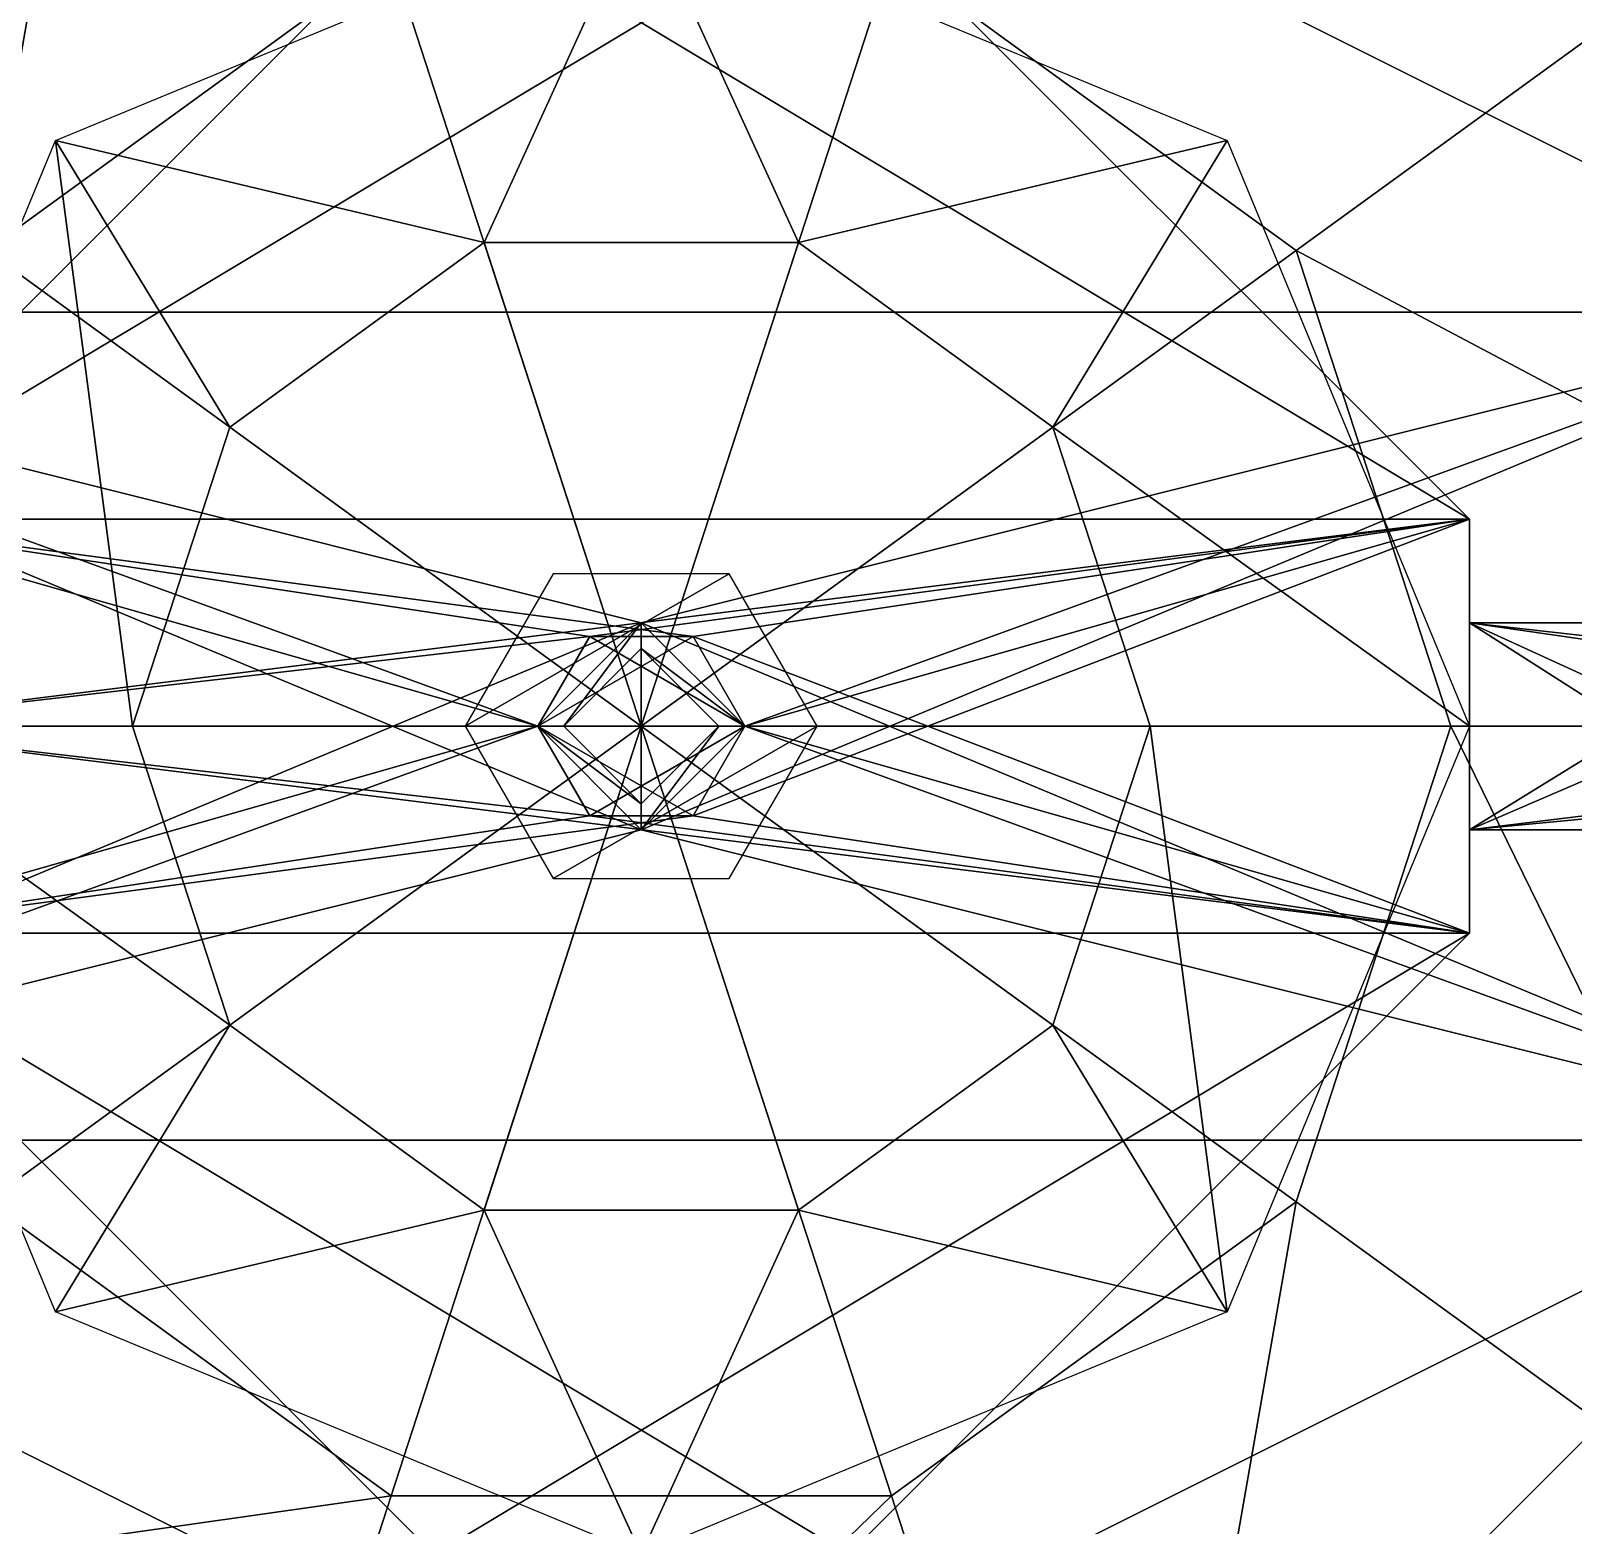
# Model space of a CAD drawing. Header units: inches. Extents: x -100 to 147, y -181 to 228.
# Drawn here: x 12.02 to 41.34, y 8.43 to 36.85 of the extents above; entities that cross this region are included whole.
import ezdxf

# ---------------------------------------------------------------- set-up
doc = ezdxf.new("R2010")
doc.units = ezdxf.units.IN
doc.header["$LTSCALE"] = 41.718519
doc.header["$MEASUREMENT"] = 0
for name, color, linetype in [('157', 7, 'CONTINUOUS'), ('158', 7, 'CONTINUOUS'), ('160', 7, 'CONTINUOUS'), ('162', 7, 'CONTINUOUS'), ('163', 7, 'CONTINUOUS'), ('164', 7, 'CONTINUOUS'), ('166', 7, 'CONTINUOUS'), ('178', 7, 'CONTINUOUS'), ('179', 7, 'CONTINUOUS'), ('180', 7, 'CONTINUOUS'), ('182', 7, 'CONTINUOUS'), ('183', 7, 'CONTINUOUS'), ('184', 7, 'CONTINUOUS'), ('185', 7, 'CONTINUOUS'), ('207', 7, 'CONTINUOUS'), ('208', 7, 'CONTINUOUS'), ('209', 7, 'CONTINUOUS'), ('224', 7, 'CONTINUOUS'), ('225', 7, 'CONTINUOUS'), ('226', 7, 'CONTINUOUS'), ('227', 7, 'CONTINUOUS'), ('228', 7, 'CONTINUOUS'), ('229', 7, 'CONTINUOUS'), ('230', 7, 'CONTINUOUS'), ('231', 7, 'CONTINUOUS'), ('232', 7, 'CONTINUOUS'), ('233', 7, 'CONTINUOUS'), ('234', 7, 'CONTINUOUS'), ('235', 7, 'CONTINUOUS'), ('236', 7, 'CONTINUOUS'), ('237', 7, 'CONTINUOUS'), ('238', 7, 'CONTINUOUS'), ('239', 7, 'CONTINUOUS'), ('240', 7, 'CONTINUOUS'), ('241', 7, 'CONTINUOUS'), ('243', 7, 'CONTINUOUS'), ('245', 7, 'CONTINUOUS'), ('247', 7, 'CONTINUOUS'), ('249', 7, 'CONTINUOUS'), ('274', 7, 'CONTINUOUS'), ('275', 7, 'CONTINUOUS'), ('276', 7, 'CONTINUOUS'), ('277', 7, 'CONTINUOUS'), ('278', 7, 'CONTINUOUS'), ('279', 7, 'CONTINUOUS')]:
    doc.layers.add(name, color=color, linetype=linetype)

msp = doc.modelspace()

# ---------------------------------------------------------------- linework, layer by layer
at = {"layer": '157', "linetype": 'Continuous'}
for points in [[(7.874, 27.559, -53.15), (19.685, 39.37, -53.15), (39.37, 27.559, -53.15), (7.874, 27.559, -53.15)], [(19.685, 39.37, -53.15), (27.559, 39.37, -53.15), (39.37, 27.559, -53.15), (19.685, 39.37, -53.15)], [(7.874, 23.622, -53.15), (7.874, 27.559, -53.15), (21.654, 23.622, -53.15), (7.874, 23.622, -53.15)], [(7.874, 27.559, -53.15), (39.37, 27.559, -53.15), (24.606, 25.327, -53.15), (7.874, 27.559, -53.15)], [(21.654, 23.622, -53.15), (7.874, 27.559, -53.15), (22.638, 25.327, -53.15), (21.654, 23.622, -53.15)], [(22.638, 25.327, -53.15), (7.874, 27.559, -53.15), (24.606, 25.327, -53.15), (22.638, 25.327, -53.15)], [(39.37, 27.559, -53.15), (39.37, 19.685, -53.15), (24.606, 25.327, -53.15), (39.37, 27.559, -53.15)], [(24.606, 25.327, -53.15), (39.37, 19.685, -53.15), (25.591, 23.622, -53.15), (24.606, 25.327, -53.15)], [(7.874, 23.622, -53.15), (39.37, 19.685, -53.15), (7.874, 19.685, -53.15), (7.874, 23.622, -53.15)], [(39.37, 19.685, -53.15), (7.874, 23.622, -53.15), (22.638, 21.917, -53.15), (39.37, 19.685, -53.15)], [(7.874, 23.622, -53.15), (21.654, 23.622, -53.15), (22.638, 21.917, -53.15), (7.874, 23.622, -53.15)], [(25.591, 23.622, -53.15), (39.37, 19.685, -53.15), (24.606, 21.917, -53.15), (25.591, 23.622, -53.15)], [(24.606, 21.917, -53.15), (39.37, 19.685, -53.15), (22.638, 21.917, -53.15), (24.606, 21.917, -53.15)], [(39.37, 19.685, -53.15), (27.559, 7.874, -53.15), (7.874, 19.685, -53.15), (39.37, 19.685, -53.15)], [(27.559, 7.874, -53.15), (19.685, 7.874, -53.15), (7.874, 19.685, -53.15), (27.559, 7.874, -53.15)]]:
    msp.add_3dface(points, dxfattribs=at)
at = {"layer": '158', "linetype": 'Continuous'}
for points in [[(19.685, 39.37, -29.528), (7.874, 27.559, -29.528), (27.559, 39.37, -29.528), (19.685, 39.37, -29.528)], [(27.559, 39.37, -29.528), (7.874, 27.559, -29.528), (39.37, 27.559, -29.528), (27.559, 39.37, -29.528)], [(7.874, 23.622, -29.528), (22.638, 25.327, -29.528), (39.37, 27.559, -29.528), (7.874, 23.622, -29.528)], [(7.874, 27.559, -29.528), (7.874, 23.622, -29.528), (39.37, 27.559, -29.528), (7.874, 27.559, -29.528)], [(22.638, 25.327, -29.528), (24.606, 25.327, -29.528), (39.37, 27.559, -29.528), (22.638, 25.327, -29.528)], [(25.591, 23.622, -29.528), (24.606, 21.917, -29.528), (39.37, 27.559, -29.528), (25.591, 23.622, -29.528)], [(24.606, 25.327, -29.528), (25.591, 23.622, -29.528), (39.37, 27.559, -29.528), (24.606, 25.327, -29.528)], [(39.37, 27.559, -29.528), (24.606, 21.917, -29.528), (39.37, 19.685, -29.528), (39.37, 27.559, -29.528)], [(21.654, 23.622, -29.528), (22.638, 25.327, -29.528), (7.874, 23.622, -29.528), (21.654, 23.622, -29.528)], [(22.638, 21.917, -29.528), (21.654, 23.622, -29.528), (7.874, 19.685, -29.528), (22.638, 21.917, -29.528)], [(21.654, 23.622, -29.528), (7.874, 23.622, -29.528), (7.874, 19.685, -29.528), (21.654, 23.622, -29.528)], [(24.606, 21.917, -29.528), (22.638, 21.917, -29.528), (7.874, 19.685, -29.528), (24.606, 21.917, -29.528)], [(39.37, 19.685, -29.528), (24.606, 21.917, -29.528), (7.874, 19.685, -29.528), (39.37, 19.685, -29.528)], [(19.685, 7.874, -29.528), (39.37, 19.685, -29.528), (7.874, 19.685, -29.528), (19.685, 7.874, -29.528)], [(27.559, 7.874, -29.528), (39.37, 19.685, -29.528), (19.685, 7.874, -29.528), (27.559, 7.874, -29.528)]]:
    msp.add_3dface(points, dxfattribs=at)
at = {"layer": '160', "linetype": 'Continuous'}
for points in [[(19.685, 7.874, -53.15), (19.685, 7.874, -29.528), (7.874, 19.685, -53.15), (19.685, 7.874, -53.15)], [(7.874, 19.685, -53.15), (19.685, 7.874, -29.528), (7.874, 19.685, -29.528), (7.874, 19.685, -53.15)]]:
    msp.add_3dface(points, dxfattribs=at)
at = {"layer": '162', "linetype": 'Continuous'}
for points in [[(39.37, 19.685, -53.15), (39.37, 19.685, -29.528), (27.559, 7.874, -53.15), (39.37, 19.685, -53.15)], [(27.559, 7.874, -53.15), (39.37, 19.685, -29.528), (27.559, 7.874, -29.528), (27.559, 7.874, -53.15)]]:
    msp.add_3dface(points, dxfattribs=at)
at = {"layer": '163', "linetype": 'Continuous'}
for points in [[(39.37, 25.591, -37.402), (39.37, 25.591, -41.339), (39.37, 27.559, -29.528), (39.37, 25.591, -37.402)], [(39.37, 25.591, -41.339), (39.37, 27.559, -53.15), (39.37, 27.559, -29.528), (39.37, 25.591, -41.339)], [(39.37, 27.559, -53.15), (39.37, 25.591, -41.339), (39.37, 19.685, -53.15), (39.37, 27.559, -53.15)], [(39.37, 21.654, -37.402), (39.37, 25.591, -37.402), (39.37, 27.559, -29.528), (39.37, 21.654, -37.402)], [(39.37, 21.654, -37.402), (39.37, 27.559, -29.528), (39.37, 19.685, -29.528), (39.37, 21.654, -37.402)], [(39.37, 25.591, -41.339), (39.37, 21.654, -41.339), (39.37, 19.685, -53.15), (39.37, 25.591, -41.339)], [(39.37, 21.654, -41.339), (39.37, 21.654, -37.402), (39.37, 19.685, -53.15), (39.37, 21.654, -41.339)], [(39.37, 21.654, -37.402), (39.37, 19.685, -29.528), (39.37, 19.685, -53.15), (39.37, 21.654, -37.402)]]:
    msp.add_3dface(points, dxfattribs=at)
at = {"layer": '164', "linetype": 'Continuous'}
for points in [[(27.559, 39.37, -53.15), (27.559, 39.37, -29.528), (39.37, 27.559, -53.15), (27.559, 39.37, -53.15)], [(39.37, 27.559, -53.15), (27.559, 39.37, -29.528), (39.37, 27.559, -29.528), (39.37, 27.559, -53.15)]]:
    msp.add_3dface(points, dxfattribs=at)
at = {"layer": '166', "linetype": 'Continuous'}
for points in [[(7.874, 27.559, -53.15), (7.874, 27.559, -29.528), (19.685, 39.37, -53.15), (7.874, 27.559, -53.15)], [(19.685, 39.37, -53.15), (7.874, 27.559, -29.528), (19.685, 39.37, -29.528), (19.685, 39.37, -53.15)]]:
    msp.add_3dface(points, dxfattribs=at)
at = {"layer": '178', "linetype": 'Continuous'}
for points in [[(21.654, 23.622, -25.591), (25.591, 23.622, -25.591), (24.605, 25.327, -25.591), (21.654, 23.622, -25.591)], [(21.654, 23.622, -25.591), (24.605, 25.327, -25.591), (22.64, 25.327, -25.591), (21.654, 23.622, -25.591)], [(21.654, 23.622, -25.591), (22.64, 21.917, -25.591), (25.591, 23.622, -25.591), (21.654, 23.622, -25.591)], [(22.64, 21.917, -25.591), (24.605, 21.917, -25.591), (25.591, 23.622, -25.591), (22.64, 21.917, -25.591)]]:
    msp.add_3dface(points, dxfattribs=at)
at = {"layer": '179', "linetype": 'Continuous'}
for points in [[(21.654, 23.622, -29.528), (21.654, 23.622, -25.591), (22.64, 25.327, -25.591), (21.654, 23.622, -29.528)], [(21.654, 23.622, -29.528), (22.64, 25.327, -25.591), (22.638, 25.327, -29.528), (21.654, 23.622, -29.528)], [(22.64, 25.327, -25.591), (24.605, 25.327, -25.591), (22.638, 25.327, -29.528), (22.64, 25.327, -25.591)], [(22.638, 25.327, -29.528), (24.605, 25.327, -25.591), (24.606, 25.327, -29.528), (22.638, 25.327, -29.528)], [(24.605, 25.327, -25.591), (25.591, 23.622, -25.591), (24.606, 25.327, -29.528), (24.605, 25.327, -25.591)], [(25.591, 23.622, -25.591), (25.591, 23.622, -29.528), (24.606, 25.327, -29.528), (25.591, 23.622, -25.591)]]:
    msp.add_3dface(points, dxfattribs=at)
at = {"layer": '180', "linetype": 'Continuous'}
for points in [[(21.654, 23.622, -25.591), (21.654, 23.622, -29.528), (22.638, 21.917, -29.528), (21.654, 23.622, -25.591)], [(22.64, 21.917, -25.591), (21.654, 23.622, -25.591), (22.638, 21.917, -29.528), (22.64, 21.917, -25.591)], [(25.591, 23.622, -25.591), (24.605, 21.917, -25.591), (25.591, 23.622, -29.528), (25.591, 23.622, -25.591)], [(25.591, 23.622, -29.528), (24.605, 21.917, -25.591), (24.606, 21.917, -29.528), (25.591, 23.622, -29.528)], [(24.606, 21.917, -29.528), (22.64, 21.917, -25.591), (22.638, 21.917, -29.528), (24.606, 21.917, -29.528)], [(24.605, 21.917, -25.591), (22.64, 21.917, -25.591), (24.606, 21.917, -29.528), (24.605, 21.917, -25.591)]]:
    msp.add_3dface(points, dxfattribs=at)
at = {"layer": '182', "linetype": 'Continuous'}
for points in [[(45.276, 25.591, -37.894), (43.997, 25.591, -38.632), (39.37, 25.591, -37.402), (45.276, 25.591, -37.894)], [(45.276, 25.591, -37.894), (39.37, 25.591, -37.402), (47.244, 25.591, -37.402), (45.276, 25.591, -37.894)], [(43.997, 25.591, -38.632), (43.997, 25.591, -40.108), (39.37, 25.591, -41.339), (43.997, 25.591, -38.632)], [(43.997, 25.591, -38.632), (39.37, 25.591, -41.339), (39.37, 25.591, -37.402), (43.997, 25.591, -38.632)], [(43.997, 25.591, -40.108), (45.276, 25.591, -40.846), (39.37, 25.591, -41.339), (43.997, 25.591, -40.108)], [(45.276, 25.591, -40.846), (47.244, 25.591, -41.339), (39.37, 25.591, -41.339), (45.276, 25.591, -40.846)]]:
    msp.add_3dface(points, dxfattribs=at)
at = {"layer": '183', "linetype": 'Continuous'}
for points in [[(44.537, 22.285, -37.402), (43.799, 23.563, -37.402), (39.37, 25.591, -37.402), (44.537, 22.285, -37.402)], [(43.799, 23.563, -37.402), (44.537, 24.842, -37.402), (39.37, 25.591, -37.402), (43.799, 23.563, -37.402)], [(39.37, 21.654, -37.402), (44.537, 22.285, -37.402), (39.37, 25.591, -37.402), (39.37, 21.654, -37.402)], [(44.537, 24.842, -37.402), (46.014, 24.842, -37.402), (39.37, 25.591, -37.402), (44.537, 24.842, -37.402)], [(39.37, 25.591, -37.402), (46.014, 24.842, -37.402), (47.244, 25.591, -37.402), (39.37, 25.591, -37.402)], [(44.537, 22.285, -37.402), (39.37, 21.654, -37.402), (47.244, 21.654, -37.402), (44.537, 22.285, -37.402)]]:
    msp.add_3dface(points, dxfattribs=at)
at = {"layer": '184', "linetype": 'Continuous'}
for points in [[(43.997, 21.654, -38.632), (45.276, 21.654, -37.894), (39.37, 21.654, -37.402), (43.997, 21.654, -38.632)], [(39.37, 21.654, -37.402), (45.276, 21.654, -37.894), (47.244, 21.654, -37.402), (39.37, 21.654, -37.402)], [(45.276, 21.654, -40.846), (43.997, 21.654, -40.108), (39.37, 21.654, -41.339), (45.276, 21.654, -40.846)], [(47.244, 21.654, -41.339), (45.276, 21.654, -40.846), (39.37, 21.654, -41.339), (47.244, 21.654, -41.339)], [(43.997, 21.654, -40.108), (43.997, 21.654, -38.632), (39.37, 21.654, -37.402), (43.997, 21.654, -40.108)], [(39.37, 21.654, -41.339), (43.997, 21.654, -40.108), (39.37, 21.654, -37.402), (39.37, 21.654, -41.339)]]:
    msp.add_3dface(points, dxfattribs=at)
at = {"layer": '185', "linetype": 'Continuous'}
for points in [[(47.244, 25.591, -41.339), (44.537, 24.842, -41.339), (39.37, 25.591, -41.339), (47.244, 25.591, -41.339)], [(39.37, 25.591, -41.339), (44.537, 24.842, -41.339), (39.37, 21.654, -41.339), (39.37, 25.591, -41.339)], [(44.537, 24.842, -41.339), (43.799, 23.563, -41.339), (39.37, 21.654, -41.339), (44.537, 24.842, -41.339)], [(43.799, 23.563, -41.339), (44.537, 22.285, -41.339), (39.37, 21.654, -41.339), (43.799, 23.563, -41.339)], [(44.537, 22.285, -41.339), (46.014, 22.285, -41.339), (39.37, 21.654, -41.339), (44.537, 22.285, -41.339)], [(46.014, 22.285, -41.339), (47.244, 21.654, -41.339), (39.37, 21.654, -41.339), (46.014, 22.285, -41.339)]]:
    msp.add_3dface(points, dxfattribs=at)
at = {"layer": '207', "linetype": 'Continuous'}
for points in [[(25.591, 23.622, -49.213), (21.654, 23.622, -49.213), (22.64, 25.327, -49.213), (25.591, 23.622, -49.213)], [(24.605, 25.327, -49.213), (25.591, 23.622, -49.213), (22.64, 25.327, -49.213), (24.605, 25.327, -49.213)], [(22.64, 21.917, -49.213), (21.654, 23.622, -49.213), (24.605, 21.917, -49.213), (22.64, 21.917, -49.213)], [(24.605, 21.917, -49.213), (21.654, 23.622, -49.213), (25.591, 23.622, -49.213), (24.605, 21.917, -49.213)]]:
    msp.add_3dface(points, dxfattribs=at)
at = {"layer": '208', "linetype": 'Continuous'}
for points in [[(21.654, 23.622, -53.15), (22.638, 25.327, -53.15), (21.654, 23.622, -49.213), (21.654, 23.622, -53.15)], [(21.654, 23.622, -49.213), (22.638, 25.327, -53.15), (22.64, 25.327, -49.213), (21.654, 23.622, -49.213)], [(22.638, 25.327, -53.15), (24.606, 25.327, -53.15), (22.64, 25.327, -49.213), (22.638, 25.327, -53.15)], [(24.606, 25.327, -53.15), (24.605, 25.327, -49.213), (22.64, 25.327, -49.213), (24.606, 25.327, -53.15)], [(24.606, 25.327, -53.15), (25.591, 23.622, -53.15), (24.605, 25.327, -49.213), (24.606, 25.327, -53.15)], [(25.591, 23.622, -53.15), (25.591, 23.622, -49.213), (24.605, 25.327, -49.213), (25.591, 23.622, -53.15)]]:
    msp.add_3dface(points, dxfattribs=at)
at = {"layer": '209', "linetype": 'Continuous'}
for points in [[(22.638, 21.917, -53.15), (21.654, 23.622, -53.15), (22.64, 21.917, -49.213), (22.638, 21.917, -53.15)], [(21.654, 23.622, -53.15), (21.654, 23.622, -49.213), (22.64, 21.917, -49.213), (21.654, 23.622, -53.15)], [(24.606, 21.917, -53.15), (24.605, 21.917, -49.213), (25.591, 23.622, -49.213), (24.606, 21.917, -53.15)], [(25.591, 23.622, -53.15), (24.606, 21.917, -53.15), (25.591, 23.622, -49.213), (25.591, 23.622, -53.15)], [(24.606, 21.917, -53.15), (22.638, 21.917, -53.15), (24.605, 21.917, -49.213), (24.606, 21.917, -53.15)], [(22.638, 21.917, -53.15), (22.64, 21.917, -49.213), (24.605, 21.917, -49.213), (22.638, 21.917, -53.15)]]:
    msp.add_3dface(points, dxfattribs=at)
at = {"layer": '224', "linetype": 'Continuous'}
for points in [[(25.591, 23.622, 15.748), (21.654, 23.622, 15.748), (23.622, 25.59, 15.748), (25.591, 23.622, 15.748)], [(23.622, 21.654, 15.748), (21.654, 23.622, 15.748), (25.591, 23.622, 15.748), (23.622, 21.654, 15.748)]]:
    msp.add_3dface(points, dxfattribs=at)
at = {"layer": '225', "linetype": 'Continuous'}
for points in [[(23.622, 25.59, 23.622), (21.654, 23.622, 23.622), (25.591, 23.622, 23.622), (23.622, 25.59, 23.622)], [(25.591, 23.622, 23.622), (21.654, 23.622, 23.622), (23.622, 21.654, 23.622), (25.591, 23.622, 23.622)]]:
    msp.add_3dface(points, dxfattribs=at)
at = {"layer": '226', "linetype": 'Continuous'}
for points in [[(21.654, 23.622, 15.748), (23.622, 21.654, 15.748), (21.654, 23.622, 23.622), (21.654, 23.622, 15.748)], [(21.654, 23.622, 23.622), (23.622, 21.654, 15.748), (23.622, 21.654, 23.622), (21.654, 23.622, 23.622)], [(23.622, 21.654, 15.748), (25.591, 23.622, 15.748), (23.622, 21.654, 23.622), (23.622, 21.654, 15.748)], [(25.591, 23.622, 15.748), (25.591, 23.622, 23.622), (23.622, 21.654, 23.622), (25.591, 23.622, 15.748)]]:
    msp.add_3dface(points, dxfattribs=at)
at = {"layer": '227', "linetype": 'Continuous'}
for points in [[(23.622, 25.59, 15.748), (21.654, 23.622, 15.748), (23.622, 25.59, 23.622), (23.622, 25.59, 15.748)], [(21.654, 23.622, 15.748), (21.654, 23.622, 23.622), (23.622, 25.59, 23.622), (21.654, 23.622, 15.748)], [(25.591, 23.622, 15.748), (23.622, 25.59, 15.748), (25.591, 23.622, 23.622), (25.591, 23.622, 15.748)], [(23.622, 25.59, 15.748), (23.622, 25.59, 23.622), (25.591, 23.622, 23.622), (23.622, 25.59, 15.748)]]:
    msp.add_3dface(points, dxfattribs=at)
at = {"layer": '228', "linetype": 'Continuous'}
for points in [[(7.874, 23.622, 39.37), (13.949, 23.622, 26.462), (15.797, 17.937, 26.461), (7.874, 23.622, 39.37)], [(7.874, 23.622, 39.37), (15.797, 17.937, 26.461), (12.487, 12.487, 39.37), (7.874, 23.622, 39.37)], [(13.949, 23.622, 26.462), (23.622, 23.622, 15.748), (15.797, 17.937, 26.461), (13.949, 23.622, 26.462)], [(15.797, 17.937, 26.461), (23.622, 23.622, 15.748), (20.633, 14.423, 26.461), (15.797, 17.937, 26.461)], [(20.633, 14.423, 26.461), (23.622, 23.622, 15.748), (26.611, 14.423, 26.461), (20.633, 14.423, 26.461)], [(23.622, 23.622, 15.748), (33.295, 23.622, 26.462), (31.447, 17.937, 26.461), (23.622, 23.622, 15.748)], [(26.611, 14.423, 26.461), (23.622, 23.622, 15.748), (31.447, 17.937, 26.461), (26.611, 14.423, 26.461)], [(31.447, 17.937, 26.461), (33.295, 23.622, 26.462), (34.758, 12.487, 39.37), (31.447, 17.937, 26.461)], [(33.295, 23.622, 26.462), (39.37, 23.622, 39.37), (34.758, 12.487, 39.37), (33.295, 23.622, 26.462)], [(15.797, 17.937, 26.461), (20.633, 14.423, 26.461), (12.487, 12.487, 39.37), (15.797, 17.937, 26.461)], [(26.611, 14.423, 26.461), (31.447, 17.937, 26.461), (34.758, 12.487, 39.37), (26.611, 14.423, 26.461)], [(12.487, 12.487, 39.37), (20.633, 14.423, 26.461), (23.622, 7.874, 39.37), (12.487, 12.487, 39.37)], [(20.633, 14.423, 26.461), (26.611, 14.423, 26.461), (23.622, 7.874, 39.37), (20.633, 14.423, 26.461)], [(23.622, 7.874, 39.37), (26.611, 14.423, 26.461), (34.758, 12.487, 39.37), (23.622, 7.874, 39.37)]]:
    msp.add_3dface(points, dxfattribs=at)
at = {"layer": '229', "linetype": 'Continuous'}
for points in [[(23.622, 39.37, 39.37), (20.633, 32.821, 26.461), (12.487, 34.758, 39.37), (23.622, 39.37, 39.37)], [(26.611, 32.821, 26.461), (20.633, 32.821, 26.461), (23.622, 39.37, 39.37), (26.611, 32.821, 26.461)], [(34.758, 34.758, 39.37), (26.611, 32.821, 26.461), (23.622, 39.37, 39.37), (34.758, 34.758, 39.37)], [(13.949, 23.622, 26.462), (7.874, 23.622, 39.37), (12.487, 34.758, 39.37), (13.949, 23.622, 26.462)], [(20.633, 32.821, 26.461), (15.797, 29.307, 26.461), (12.487, 34.758, 39.37), (20.633, 32.821, 26.461)], [(15.797, 29.307, 26.461), (13.949, 23.622, 26.462), (12.487, 34.758, 39.37), (15.797, 29.307, 26.461)], [(31.447, 29.307, 26.461), (26.611, 32.821, 26.461), (34.758, 34.758, 39.37), (31.447, 29.307, 26.461)], [(39.37, 23.622, 39.37), (31.447, 29.307, 26.461), (34.758, 34.758, 39.37), (39.37, 23.622, 39.37)], [(20.633, 32.821, 26.461), (23.622, 23.622, 15.748), (15.797, 29.307, 26.461), (20.633, 32.821, 26.461)], [(26.611, 32.821, 26.461), (23.622, 23.622, 15.748), (20.633, 32.821, 26.461), (26.611, 32.821, 26.461)], [(31.447, 29.307, 26.461), (23.622, 23.622, 15.748), (26.611, 32.821, 26.461), (31.447, 29.307, 26.461)], [(15.797, 29.307, 26.461), (23.622, 23.622, 15.748), (13.949, 23.622, 26.462), (15.797, 29.307, 26.461)], [(33.295, 23.622, 26.462), (23.622, 23.622, 15.748), (31.447, 29.307, 26.461), (33.295, 23.622, 26.462)], [(33.295, 23.622, 26.462), (31.447, 29.307, 26.461), (39.37, 23.622, 39.37), (33.295, 23.622, 26.462)]]:
    msp.add_3dface(points, dxfattribs=at)
at = {"layer": '230', "linetype": 'Continuous'}
for points in [[(21.654, 23.622, -64.961), (23.622, 25.59, -64.961), (22.146, 23.622, -64.961), (21.654, 23.622, -64.961)], [(22.146, 23.622, -64.961), (23.622, 25.59, -64.961), (23.622, 25.098, -64.961), (22.146, 23.622, -64.961)], [(23.622, 25.59, -64.961), (25.591, 23.622, -64.961), (23.622, 25.098, -64.961), (23.622, 25.59, -64.961)], [(23.622, 25.098, -64.961), (25.591, 23.622, -64.961), (25.098, 23.622, -64.961), (23.622, 25.098, -64.961)], [(23.622, 21.654, -64.961), (21.654, 23.622, -64.961), (23.622, 22.146, -64.961), (23.622, 21.654, -64.961)], [(23.622, 22.146, -64.961), (21.654, 23.622, -64.961), (22.146, 23.622, -64.961), (23.622, 22.146, -64.961)], [(25.591, 23.622, -64.961), (23.622, 21.654, -64.961), (25.098, 23.622, -64.961), (25.591, 23.622, -64.961)], [(23.622, 21.654, -64.961), (23.622, 22.146, -64.961), (25.098, 23.622, -64.961), (23.622, 21.654, -64.961)]]:
    msp.add_3dface(points, dxfattribs=at)
at = {"layer": '231', "linetype": 'Continuous'}
for points in [[(21.654, 23.622, -49.213), (25.591, 23.622, -49.213), (23.622, 25.59, -49.213), (21.654, 23.622, -49.213)], [(23.622, 21.654, -49.213), (25.591, 23.622, -49.213), (21.654, 23.622, -49.213), (23.622, 21.654, -49.213)]]:
    msp.add_3dface(points, dxfattribs=at)
at = {"layer": '232', "linetype": 'Continuous'}
for points in [[(21.654, 23.622, -64.961), (23.622, 21.654, -64.961), (21.654, 23.622, -49.213), (21.654, 23.622, -64.961)], [(23.622, 21.654, -64.961), (23.622, 21.654, -49.213), (21.654, 23.622, -49.213), (23.622, 21.654, -64.961)], [(23.622, 21.654, -64.961), (25.591, 23.622, -64.961), (23.622, 21.654, -49.213), (23.622, 21.654, -64.961)], [(25.591, 23.622, -64.961), (25.591, 23.622, -49.213), (23.622, 21.654, -49.213), (25.591, 23.622, -64.961)]]:
    msp.add_3dface(points, dxfattribs=at)
at = {"layer": '233', "linetype": 'Continuous'}
for points in [[(23.622, 25.59, -64.961), (21.654, 23.622, -64.961), (23.622, 25.59, -49.213), (23.622, 25.59, -64.961)], [(21.654, 23.622, -64.961), (21.654, 23.622, -49.213), (23.622, 25.59, -49.213), (21.654, 23.622, -64.961)], [(25.591, 23.622, -64.961), (23.622, 25.59, -64.961), (25.591, 23.622, -49.213), (25.591, 23.622, -64.961)], [(25.591, 23.622, -49.213), (23.622, 25.59, -64.961), (23.622, 25.59, -49.213), (25.591, 23.622, -49.213)]]:
    msp.add_3dface(points, dxfattribs=at)
at = {"layer": '234', "linetype": 'Continuous'}
for points in [[(23.622, 25.098, -96.457), (23.622, 22.146, -96.457), (22.146, 23.622, -96.457), (23.622, 25.098, -96.457)], [(25.098, 23.622, -96.457), (23.622, 22.146, -96.457), (23.622, 25.098, -96.457), (25.098, 23.622, -96.457)]]:
    msp.add_3dface(points, dxfattribs=at)
at = {"layer": '235', "linetype": 'Continuous'}
for points in [[(22.146, 23.622, -64.961), (23.622, 25.098, -64.961), (22.146, 23.622, -96.457), (22.146, 23.622, -64.961)], [(23.622, 25.098, -64.961), (23.622, 25.098, -96.457), (22.146, 23.622, -96.457), (23.622, 25.098, -64.961)], [(23.622, 22.146, -64.961), (22.146, 23.622, -64.961), (23.622, 22.146, -96.457), (23.622, 22.146, -64.961)], [(23.622, 22.146, -96.457), (22.146, 23.622, -64.961), (22.146, 23.622, -96.457), (23.622, 22.146, -96.457)]]:
    msp.add_3dface(points, dxfattribs=at)
at = {"layer": '236', "linetype": 'Continuous'}
for points in [[(23.622, 25.098, -64.961), (25.098, 23.622, -64.961), (23.622, 25.098, -96.457), (23.622, 25.098, -64.961)], [(25.098, 23.622, -64.961), (25.098, 23.622, -96.457), (23.622, 25.098, -96.457), (25.098, 23.622, -64.961)], [(25.098, 23.622, -64.961), (23.622, 22.146, -64.961), (25.098, 23.622, -96.457), (25.098, 23.622, -64.961)], [(23.622, 22.146, -64.961), (23.622, 22.146, -96.457), (25.098, 23.622, -96.457), (23.622, 22.146, -64.961)]]:
    msp.add_3dface(points, dxfattribs=at)
at = {"layer": '237', "linetype": 'Continuous'}
for points in [[(8.234, 23.622, -58.823), (23.622, 23.622, -57.087), (11.173, 14.577, -58.823), (8.234, 23.622, -58.823)], [(23.622, 23.622, -57.087), (18.867, 8.987, -58.823), (11.173, 14.577, -58.823), (23.622, 23.622, -57.087)], [(23.622, 23.622, -57.087), (28.377, 8.987, -58.823), (18.867, 8.987, -58.823), (23.622, 23.622, -57.087)], [(23.622, 23.622, -57.087), (39.011, 23.622, -58.823), (36.072, 14.577, -58.823), (23.622, 23.622, -57.087)], [(23.622, 23.622, -57.087), (36.072, 14.577, -58.823), (28.377, 8.987, -58.823), (23.622, 23.622, -57.087)], [(36.072, 14.577, -58.823), (39.011, 23.622, -58.823), (47.51, 6.266, -64.961), (36.072, 14.577, -58.823)], [(39.011, 23.622, -58.823), (53.15, 23.622, -64.961), (47.51, 6.266, -64.961), (39.011, 23.622, -58.823)], [(11.173, 14.577, -58.823), (18.867, 8.987, -58.823), (-0.266, 6.266, -64.961), (11.173, 14.577, -58.823)], [(28.377, 8.987, -58.823), (36.072, 14.577, -58.823), (32.747, -4.46, -64.961), (28.377, 8.987, -58.823)], [(32.747, -4.46, -64.961), (36.072, 14.577, -58.823), (47.51, 6.266, -64.961), (32.747, -4.46, -64.961)], [(-0.266, 6.266, -64.961), (18.867, 8.987, -58.823), (14.498, -4.46, -64.961), (-0.266, 6.266, -64.961)], [(18.867, 8.987, -58.823), (28.377, 8.987, -58.823), (14.498, -4.46, -64.961), (18.867, 8.987, -58.823)], [(14.498, -4.46, -64.961), (28.377, 8.987, -58.823), (32.747, -4.46, -64.961), (14.498, -4.46, -64.961)]]:
    msp.add_3dface(points, dxfattribs=at)
at = {"layer": '238', "linetype": 'Continuous'}
for points in [[(14.498, 51.704, -64.961), (11.173, 32.667, -58.823), (-0.266, 40.978, -64.961), (14.498, 51.704, -64.961)], [(18.867, 38.257, -58.823), (11.173, 32.667, -58.823), (14.498, 51.704, -64.961), (18.867, 38.257, -58.823)], [(36.072, 32.667, -58.823), (28.377, 38.257, -58.823), (47.51, 40.978, -64.961), (36.072, 32.667, -58.823)], [(53.15, 23.622, -64.961), (36.072, 32.667, -58.823), (47.51, 40.978, -64.961), (53.15, 23.622, -64.961)], [(18.867, 38.257, -58.823), (23.622, 23.622, -57.087), (11.173, 32.667, -58.823), (18.867, 38.257, -58.823)], [(28.377, 38.257, -58.823), (23.622, 23.622, -57.087), (18.867, 38.257, -58.823), (28.377, 38.257, -58.823)], [(36.072, 32.667, -58.823), (23.622, 23.622, -57.087), (28.377, 38.257, -58.823), (36.072, 32.667, -58.823)], [(11.173, 32.667, -58.823), (23.622, 23.622, -57.087), (8.234, 23.622, -58.823), (11.173, 32.667, -58.823)], [(39.011, 23.622, -58.823), (23.622, 23.622, -57.087), (36.072, 32.667, -58.823), (39.011, 23.622, -58.823)], [(39.011, 23.622, -58.823), (36.072, 32.667, -58.823), (53.15, 23.622, -64.961), (39.011, 23.622, -58.823)]]:
    msp.add_3dface(points, dxfattribs=at)
at = {"layer": '239', "linetype": 'Continuous'}
for points in [[(20.276, 23.622, -57.087), (26.968, 23.622, -57.087), (25.295, 26.52, -57.087), (20.276, 23.622, -57.087)], [(21.949, 26.52, -57.087), (20.276, 23.622, -57.087), (25.295, 26.52, -57.087), (21.949, 26.52, -57.087)], [(21.949, 20.725, -57.087), (26.968, 23.622, -57.087), (20.276, 23.622, -57.087), (21.949, 20.725, -57.087)], [(25.295, 20.725, -57.087), (26.968, 23.622, -57.087), (21.949, 20.725, -57.087), (25.295, 20.725, -57.087)]]:
    msp.add_3dface(points, dxfattribs=at)
at = {"layer": '240', "linetype": 'Continuous'}
for points in [[(15.748, 47.244, -29.528), (47.244, 31.496, -29.528), (0, 31.496, -29.528), (15.748, 47.244, -29.528)], [(31.496, 47.244, -29.528), (47.244, 31.496, -29.528), (15.748, 47.244, -29.528), (31.496, 47.244, -29.528)], [(0, 15.748, -29.528), (0, 31.496, -29.528), (23.622, 21.654, -29.528), (0, 15.748, -29.528)], [(0, 31.496, -29.528), (47.244, 31.496, -29.528), (23.622, 25.591, -29.528), (0, 31.496, -29.528)], [(21.654, 23.622, -29.528), (0, 31.496, -29.528), (23.622, 25.591, -29.528), (21.654, 23.622, -29.528)], [(0, 31.496, -29.528), (21.654, 23.622, -29.528), (23.622, 21.654, -29.528), (0, 31.496, -29.528)], [(47.244, 31.496, -29.528), (47.244, 15.748, -29.528), (23.622, 25.591, -29.528), (47.244, 31.496, -29.528)], [(23.622, 25.591, -29.528), (47.244, 15.748, -29.528), (25.591, 23.622, -29.528), (23.622, 25.591, -29.528)], [(25.591, 23.622, -29.528), (47.244, 15.748, -29.528), (23.622, 21.654, -29.528), (25.591, 23.622, -29.528)], [(47.244, 15.748, -29.528), (0, 15.748, -29.528), (23.622, 21.654, -29.528), (47.244, 15.748, -29.528)], [(15.748, 0, -29.528), (0, 15.748, -29.528), (31.496, 0, -29.528), (15.748, 0, -29.528)], [(31.496, 0, -29.528), (0, 15.748, -29.528), (47.244, 15.748, -29.528), (31.496, 0, -29.528)]]:
    msp.add_3dface(points, dxfattribs=at)
at = {"layer": '241', "linetype": 'Continuous'}
for points in [[(15.748, 47.244, 19.685), (0, 31.496, 19.685), (31.496, 47.244, 19.685), (15.748, 47.244, 19.685)], [(31.496, 47.244, 19.685), (0, 31.496, 19.685), (47.244, 31.496, 19.685), (31.496, 47.244, 19.685)], [(47.244, 31.496, 19.685), (0, 31.496, 19.685), (23.622, 25.591, 19.685), (47.244, 31.496, 19.685)], [(0, 31.496, 19.685), (0, 15.748, 19.685), (23.622, 25.591, 19.685), (0, 31.496, 19.685)], [(47.244, 15.748, 19.685), (47.244, 31.496, 19.685), (23.622, 21.654, 19.685), (47.244, 15.748, 19.685)], [(25.591, 23.622, 19.685), (47.244, 31.496, 19.685), (23.622, 25.591, 19.685), (25.591, 23.622, 19.685)], [(47.244, 31.496, 19.685), (25.591, 23.622, 19.685), (23.622, 21.654, 19.685), (47.244, 31.496, 19.685)], [(23.622, 25.591, 19.685), (0, 15.748, 19.685), (21.654, 23.622, 19.685), (23.622, 25.591, 19.685)], [(21.654, 23.622, 19.685), (0, 15.748, 19.685), (23.622, 21.654, 19.685), (21.654, 23.622, 19.685)], [(0, 15.748, 19.685), (47.244, 15.748, 19.685), (23.622, 21.654, 19.685), (0, 15.748, 19.685)], [(15.748, 0, 19.685), (47.244, 15.748, 19.685), (0, 15.748, 19.685), (15.748, 0, 19.685)], [(31.496, 0, 19.685), (47.244, 15.748, 19.685), (15.748, 0, 19.685), (31.496, 0, 19.685)]]:
    msp.add_3dface(points, dxfattribs=at)
at = {"layer": '243', "linetype": 'Continuous'}
for points in [[(0, 15.748, -29.528), (15.748, 0, -29.528), (15.748, 0, 19.685), (0, 15.748, -29.528)], [(0, 15.748, -29.528), (15.748, 0, 19.685), (0, 15.748, 19.685), (0, 15.748, -29.528)]]:
    msp.add_3dface(points, dxfattribs=at)
at = {"layer": '245', "linetype": 'Continuous'}
for points in [[(31.496, 0, -29.528), (47.244, 15.748, -29.528), (47.244, 15.748, 19.685), (31.496, 0, -29.528)], [(31.496, 0, -29.528), (47.244, 15.748, 19.685), (31.496, 0, 19.685), (31.496, 0, -29.528)]]:
    msp.add_3dface(points, dxfattribs=at)
at = {"layer": '247', "linetype": 'Continuous'}
for points in [[(47.244, 31.496, -29.528), (31.496, 47.244, -29.528), (31.496, 47.244, 19.685), (47.244, 31.496, -29.528)], [(47.244, 31.496, -29.528), (31.496, 47.244, 19.685), (47.244, 31.496, 19.685), (47.244, 31.496, -29.528)]]:
    msp.add_3dface(points, dxfattribs=at)
at = {"layer": '249', "linetype": 'Continuous'}
for points in [[(15.748, 47.244, -29.528), (0, 31.496, -29.528), (0, 31.496, 19.685), (15.748, 47.244, -29.528)], [(15.748, 47.244, -29.528), (0, 31.496, 19.685), (15.748, 47.244, 19.685), (15.748, 47.244, -29.528)]]:
    msp.add_3dface(points, dxfattribs=at)
at = {"layer": '274', "linetype": 'Continuous'}
for points in [[(25.591, 23.622, -25.591), (21.654, 23.622, -25.591), (23.622, 25.59, -25.591), (25.591, 23.622, -25.591)], [(23.622, 21.654, -25.591), (21.654, 23.622, -25.591), (25.591, 23.622, -25.591), (23.622, 21.654, -25.591)]]:
    msp.add_3dface(points, dxfattribs=at)
at = {"layer": '275', "linetype": 'Continuous'}
for points in [[(21.654, 23.622, -29.528), (23.622, 25.591, -29.528), (21.654, 23.622, -25.591), (21.654, 23.622, -29.528)], [(21.654, 23.622, -25.591), (23.622, 25.591, -29.528), (23.622, 25.59, -25.591), (21.654, 23.622, -25.591)], [(23.622, 25.591, -29.528), (25.591, 23.622, -29.528), (23.622, 25.59, -25.591), (23.622, 25.591, -29.528)], [(25.591, 23.622, -29.528), (25.591, 23.622, -25.591), (23.622, 25.59, -25.591), (25.591, 23.622, -29.528)]]:
    msp.add_3dface(points, dxfattribs=at)
at = {"layer": '276', "linetype": 'Continuous'}
for points in [[(23.622, 21.654, -29.528), (21.654, 23.622, -29.528), (23.622, 21.654, -25.591), (23.622, 21.654, -29.528)], [(21.654, 23.622, -29.528), (21.654, 23.622, -25.591), (23.622, 21.654, -25.591), (21.654, 23.622, -29.528)], [(25.591, 23.622, -29.528), (23.622, 21.654, -29.528), (25.591, 23.622, -25.591), (25.591, 23.622, -29.528)], [(23.622, 21.654, -29.528), (23.622, 21.654, -25.591), (25.591, 23.622, -25.591), (23.622, 21.654, -29.528)]]:
    msp.add_3dface(points, dxfattribs=at)
at = {"layer": '277', "linetype": 'Continuous'}
for points in [[(21.654, 23.622, 15.748), (25.591, 23.622, 15.748), (23.622, 25.59, 15.748), (21.654, 23.622, 15.748)], [(23.622, 21.654, 15.748), (25.591, 23.622, 15.748), (21.654, 23.622, 15.748), (23.622, 21.654, 15.748)]]:
    msp.add_3dface(points, dxfattribs=at)
at = {"layer": '278', "linetype": 'Continuous'}
for points in [[(23.622, 25.591, 19.685), (21.654, 23.622, 19.685), (23.622, 25.59, 15.748), (23.622, 25.591, 19.685)], [(21.654, 23.622, 19.685), (21.654, 23.622, 15.748), (23.622, 25.59, 15.748), (21.654, 23.622, 19.685)], [(25.591, 23.622, 19.685), (23.622, 25.591, 19.685), (25.591, 23.622, 15.748), (25.591, 23.622, 19.685)], [(25.591, 23.622, 15.748), (23.622, 25.591, 19.685), (23.622, 25.59, 15.748), (25.591, 23.622, 15.748)]]:
    msp.add_3dface(points, dxfattribs=at)
at = {"layer": '279', "linetype": 'Continuous'}
for points in [[(21.654, 23.622, 19.685), (23.622, 21.654, 19.685), (21.654, 23.622, 15.748), (21.654, 23.622, 19.685)], [(23.622, 21.654, 19.685), (23.622, 21.654, 15.748), (21.654, 23.622, 15.748), (23.622, 21.654, 19.685)], [(23.622, 21.654, 19.685), (25.591, 23.622, 19.685), (23.622, 21.654, 15.748), (23.622, 21.654, 19.685)], [(25.591, 23.622, 19.685), (25.591, 23.622, 15.748), (23.622, 21.654, 15.748), (25.591, 23.622, 19.685)]]:
    msp.add_3dface(points, dxfattribs=at)

doc.saveas('drawing.dxf')
